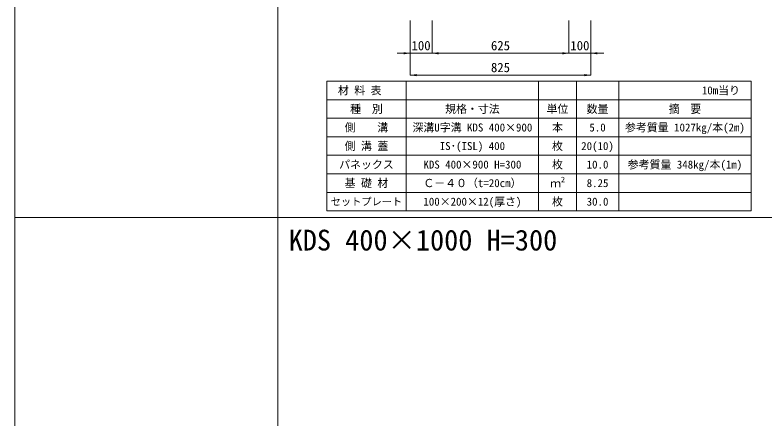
# Model space of a CAD drawing. Units: millimetres at full size. Extents: x 172874 to 217143, y 854931 to 903297.
# Drawn here: x 172874 to 176296, y 857814 to 859656 of the extents above; entities that cross this region are included whole.
import ezdxf
from ezdxf.enums import TextEntityAlignment as Align

# ---------------------------------------------------------------- set-up
doc = ezdxf.new("R2010")
doc.units = ezdxf.units.MM
doc.header["$LTSCALE"] = 20
for name, color, linetype, lineweight in [('Defpoints_3', 8, 'Continuous', 0), ('図枠', 5, 'Continuous', 13), ('寸法・材料表', 7, 'Continuous', 13), ('寸法線', 7, 'Continuous', 13)]:
    doc.layers.add(name, color=color, linetype=linetype, lineweight=lineweight)
doc.layers.add('文字', color=7, linetype='Continuous')
doc.styles.add('ＭＳ ゴシック', font='')
doc.styles.add('ＭＳ Ｐゴシック', font='')
doc.styles.get('ＭＳ ゴシック').set_extended_font_data('MS Gothic')
doc.styles.get('ＭＳ Ｐゴシック').set_extended_font_data('MS PGothic')

# ---------------------------------------------------------------- blocks, each defined once
blk = doc.blocks.new('filled_arrow')
at = {"color": 0, "linetype": 'Continuous', "lineweight": -2}
blk.add_solid([(7.5, 1.25), (0, 0), (7.5, -1.25)], dxfattribs=at)

msp = doc.modelspace()

# ---------------------------------------------------------------- linework, layer by layer
at = {"layer": 'Defpoints_3'}
for p, q in [((174298.25, 859354.4), (176237.15, 859354.4)), ((174298.25, 859354.4), (174298.25, 859269.22)), ((174661.25, 859354.4), (174661.25, 859269.22)), ((175266.25, 859354.4), (175266.25, 859269.22)), ((175438.55, 859354.4), (175438.55, 859269.22)), ((175632.15, 859354.4), (175632.15, 859269.22)), ((176237.15, 859354.4), (176237.15, 859269.22))]:
    msp.add_line(p, q, dxfattribs=at)
at = {"layer": '図枠'}
for p, q in [((172874.21, 874031.02), (172874.21, 854931.02)), ((174074.21, 874031.02), (174074.21, 854931.02)), ((172874.21, 858731.02), (193274.21, 858731.02))]:
    msp.add_line(p, q, dxfattribs=at)
at = {"layer": '寸法・材料表'}
for p, q in [((174298.25, 859269.22), (176237.15, 859269.22)), ((174298.25, 859269.22), (174298.25, 858761.02)), ((174661.25, 859269.22), (174661.25, 858761.02)), ((175266.25, 859269.22), (175266.25, 858761.02)), ((175438.55, 859269.22), (175438.55, 858761.02)), ((175632.15, 859269.22), (175632.15, 858761.02)), ((176237.15, 859269.22), (176237.15, 858761.02)), ((174298.25, 859184.52), (176237.15, 859184.52)), ((174298.25, 859099.82), (176237.15, 859099.82)), ((174298.25, 859015.12), (176237.15, 859015.12)), ((174298.25, 858930.42), (176237.15, 858930.42)), ((174298.25, 858845.72), (176237.15, 858845.72)), ((174298.25, 858761.02), (176237.15, 858761.02))]:
    msp.add_line(p, q, dxfattribs=at)
at = {"layer": '寸法線'}
for p, q in [((174679.31, 859631.42), (174679.31, 859481.42)), ((174679.31, 859631.42), (174679.31, 859381.42)), ((174779.31, 859631.42), (174779.31, 859481.42)), ((174779.31, 859631.42), (174779.31, 859481.42)), ((175404.7, 859631.42), (175404.7, 859481.42)), ((175404.7, 859631.42), (175404.7, 859481.42)), ((175504.7, 859631.42), (175504.7, 859481.42)), ((175504.7, 859631.42), (175504.7, 859381.42)), ((174619.31, 859481.42), (174839.31, 859481.42)), ((174779.31, 859481.42), (175404.7, 859481.42)), ((175344.7, 859481.42), (175564.7, 859481.42)), ((175504.7, 859381.42), (174679.31, 859381.42))]:
    msp.add_line(p, q, dxfattribs=at)

# ---------------------------------------------------------------- block references
at = {"layer": '寸法線', "xscale": 4, "yscale": 4, "rotation": 180}
for p in [(174679.31, 859481.42), (175404.7, 859481.42), (175404.7, 859481.42), (175504.7, 859381.42)]:
    msp.add_blockref('filled_arrow', p, dxfattribs=at)
at = {"layer": '寸法線', "xscale": 4, "yscale": 4}
for p in [(174779.31, 859481.42), (174779.31, 859481.42), (175504.7, 859481.42), (174679.31, 859381.42)]:
    msp.add_blockref('filled_arrow', p, dxfattribs=at)

# ---------------------------------------------------------------- texts
at = {"layer": '寸法・材料表', "style": 'ＭＳ ゴシック'}
msp.add_text('\u3000材 料 表', height=36.55, dxfattribs=at).set_placement((174299.41, 859311.81), align=Align.MIDDLE_LEFT)
msp.add_text('10m当り\u3000', height=36.55, dxfattribs=at).set_placement((176235.99, 859311.81), align=Align.MIDDLE_RIGHT)
for s, height, p in [('種\u3000別', 36.55, (174479.75, 859226.87)), ('規格・寸法', 36.55, (174963.75, 859226.87)), ('単位', 36.55, (175352.4, 859226.87)), ('数量', 36.55, (175535.35, 859226.87)), ('側\u3000\u3000溝', 36.55, (174479.75, 859142.17)), ('深溝U字溝 KDS 400×900', 36.55, (174963.75, 859142.17)), ('本', 36.55, (175352.4, 859142.17)), ('5.0', 36.55, (175535.35, 859142.17)), ('参考質量 1027kg/本(2m)', 36.55, (175934.65, 859142.17)), ('側 溝 蓋', 36.55, (174479.75, 859057.47)), ('IS･(ISL) 400', 36.55, (174963.75, 859057.47)), ('枚', 36.55, (175352.4, 859057.47)), ('20(10)', 36.55, (175535.35, 859057.47)), ('パネックス', 36.55, (174479.75, 858972.77)), ('KDS 400×900 H=300', 36.55, (174963.75, 858972.77)), ('枚', 36.55, (175352.4, 858972.77)), ('10.0', 36.55, (175535.35, 858972.77)), ('参考質量 348kg/本(1m)', 36.55, (175934.65, 858972.77)), ('基 礎 材', 36.55, (174479.75, 858888.07)), ('Ｃ－４０（t=20cm）', 36.55, (174963.75, 858888.07)), ('8.25', 36.55, (175535.35, 858888.07)), ('セットプレート', 34.18, (174479.75, 858803.37)), ('100×200×12(厚さ)', 36.55, (174963.75, 858803.37)), ('枚', 36.55, (175352.4, 858803.37)), ('30.0', 36.55, (175535.35, 858803.37))]:
    msp.add_text(s, height=height, dxfattribs=at).set_placement(p, align=Align.MIDDLE_CENTER)
at = {"layer": '寸法・材料表', "style": 'ＭＳ Ｐゴシック', "width": 0.95}
msp.add_text('摘\u3000要', height=38.1, dxfattribs=at).set_placement((175934.65, 859226.87), align=Align.MIDDLE_CENTER)
at = {"layer": '寸法・材料表', "style": 'ＭＳ ゴシック'}
for s, height, p in [('2', 25.59, (175368.6, 858884.1)), ('ｍ', 36.55, (175318.75, 858857.15))]:
    msp.add_text(s, height=height, dxfattribs=at).set_placement(p, align=Align.BOTTOM_LEFT)
at = {"layer": '寸法線', "style": 'ＭＳ ゴシック'}
for s, p in [('100', (174729.31, 859516.42)), ('625', (175092.01, 859516.42)), ('100', (175454.7, 859516.42)), ('825', (175092.01, 859416.42))]:
    msp.add_text(s, height=42.72, dxfattribs=at).set_placement(p, align=Align.MIDDLE_CENTER)
at = {"layer": '文字', "style": 'ＭＳ ゴシック'}
msp.add_text('KDS 400×1000 H=300', height=94.94, dxfattribs=at).set_placement((174124.21, 858551.52), align=Align.BOTTOM_LEFT)

doc.saveas('drawing.dxf')
